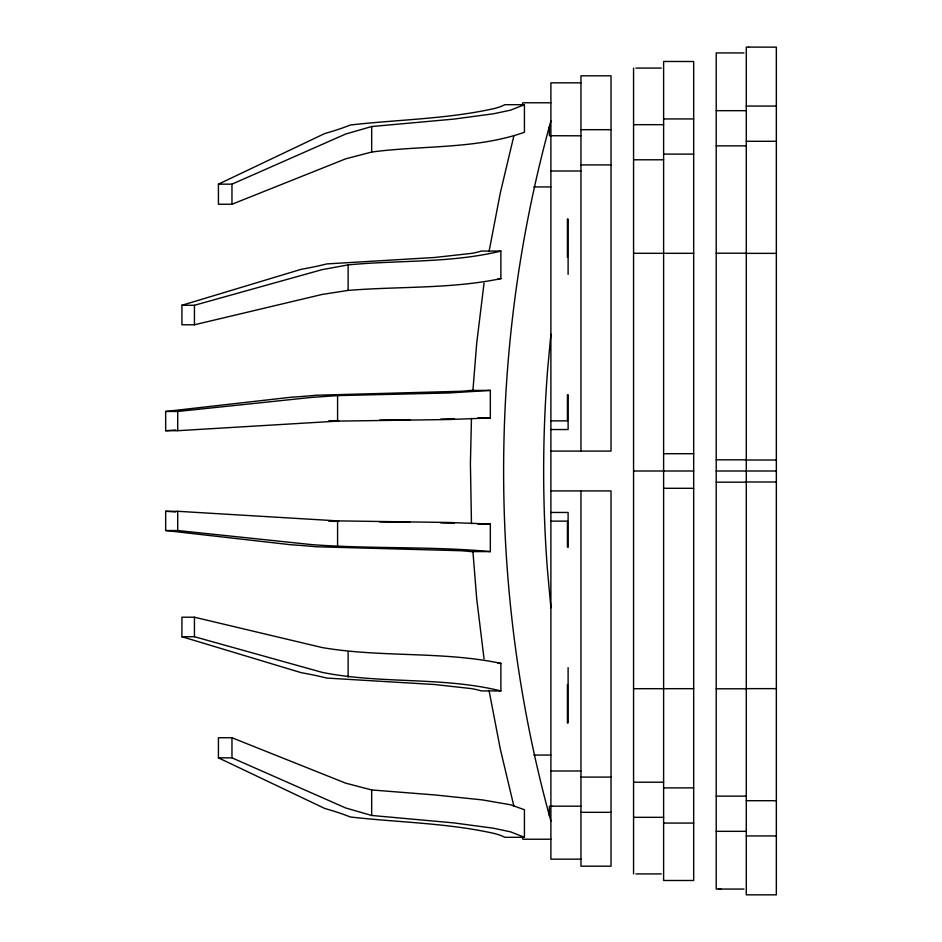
<?xml version="1.0" encoding="UTF-8"?>
<svg xmlns="http://www.w3.org/2000/svg" width="942" height="942" viewBox="0 0 942 942"><rect width="100%" height="100%" fill="white"/><g stroke="black" fill="none" stroke-linecap="round" stroke-linejoin="round"><path stroke-width="1.41" d="M471.459 418.401L470.411 463.488L471.459 523.599M472.872 391.071L476.699 343.253L484.047 283.13M550.893 334.21L547.655 369.382A1294.614 1294.614 0 0 0 547.29 567.955L550.893 607.79M489.004 251.702L500.308 192.957L513.943 135.566M550.893 120.917C487.862 348.74 487.862 593.26 550.893 821.083M522.103 105.504L522.869 102.772L550.893 102.772M524.423 104.692L510.564 110.155L493.596 113.758L453.655 119.116L371.678 126.534L345.702 134.023L231.968 184.161L218.426 184.161L218.426 204.249L231.968 204.249L345.702 158.833L371.678 152.051C422.181 145.221 475.828 149.437 524.423 132.269L524.423 104.692L504.853 104.692A105.751 17.144 0 0 1 494.962 108.377C447.521 119.104 398.49 119.493 350.318 125.015A422.958 68.589 0 0 1 324.755 133.529L218.426 184.161M500.873 251.067C451.124 263.23 398.819 260.027 348.128 264.89L322.14 269.636L194.441 305.279L181.924 305.279L181.924 324.778L194.441 324.778L322.14 294.446L348.128 290.407C398.878 286.25 450.806 289.041 500.873 278.644L500.873 251.067L481.291 251.067A104.456 10.809 0 0 1 471.471 253.386L434.615 257.484L326.768 263.925A418.224 43.273 0 0 1 301.204 269.318L181.924 305.279M490.335 390.4L448.627 392.979L337.589 395.605L311.614 397.394L177.708 411.466L165.662 411.466L165.662 430.706L177.708 430.706L337.589 421.121L448.627 419.531L490.335 417.977L490.335 390.4L470.764 390.4A103.714 4.062 0 0 1 460.979 391.271L316.229 395.24A415.493 16.261 0 0 1 290.642 397.277L165.662 411.466M165.662 430.706L175.836 430.011M454.433 418.743L440.738 419.108M580.955 82.837L550.893 82.837L550.893 859.163L580.955 859.163M328.876 420.733L338.72 420.603M409.841 419.673L379.579 420.097M743.968 52.94L716.226 52.929L716.226 889.024L720.842 889.06M635.874 68.083L661.308 68.083M746.288 106.069L776.338 106.069M716.226 110.673L746.288 110.673M663.615 118.927L693.677 118.927M633.566 124.674L663.615 124.674M580.955 129.678L611.017 129.678M580.955 135.813L549.398 135.719L549.398 126.534M746.288 141.3L776.338 141.3M716.226 145.869L746.288 145.869M663.615 154.111L693.677 154.111M633.566 159.787L663.615 159.787M580.955 164.909L611.017 164.909M550.893 171.008L580.955 171.008M533.902 186.94L550.893 186.94M716.226 253.21L746.288 253.21M633.566 253.304L693.677 253.327M746.288 253.363L776.338 253.363M498.071 278.644L500.873 278.644M477.759 417.977L490.335 417.977M550.893 420.874L567.425 420.874L567.425 395.122M550.893 429.54L568.108 429.54L568.108 394.557M550.893 451.088L611.017 451.088L611.017 75.807L580.955 75.807L580.955 451.088M663.615 453.703L693.677 453.703M716.226 459.814L746.288 459.814M746.288 460.014L776.338 460.014M633.566 471L693.677 471M716.226 471L776.338 471M746.288 481.986L776.338 481.986M716.226 482.186L746.288 482.186M663.615 488.297L693.677 488.297M550.893 490.912L611.017 490.912L611.017 866.193L580.955 866.193L580.955 490.912M165.662 511.294L177.708 511.294L337.589 520.879L448.627 522.469L490.335 524.023L490.335 551.6L470.764 551.6A103.714 4.062 0 0 0 460.979 550.729L316.229 546.76A415.493 16.261 0 0 0 290.642 544.723L165.662 530.534L165.662 511.294L175.836 511.989M550.893 512.46L568.108 512.46L568.108 547.443M550.893 521.126L567.425 521.126L567.425 546.878M477.759 524.023L490.335 524.023M165.662 530.534L177.708 530.534L311.614 544.606C371.066 549.115 430.941 546.113 490.335 551.6M194.441 617.222L181.924 617.222L181.924 636.721L301.204 672.682A418.224 43.273 0 0 1 326.768 678.075L434.615 684.516L471.471 688.614A104.456 10.809 0 0 1 481.303 690.933L500.873 690.933L500.873 663.356C442.163 651.016 381.133 657.681 322.14 647.554L194.441 617.222L194.441 636.721L322.14 672.364C380.921 684.233 442.493 676.474 500.873 690.933M181.924 636.721L194.441 636.721M498.071 663.356L500.873 663.356M633.566 688.696L693.677 688.673M746.288 688.637L776.338 688.637M716.226 688.79L746.288 688.79M231.968 737.751L218.426 737.751L218.426 757.839L324.766 808.471A422.958 68.589 0 0 1 350.318 816.985C398.49 822.507 447.521 822.896 494.962 833.623A105.751 17.144 0 0 1 504.853 837.308L524.423 837.308L524.423 809.731L510.599 804.786L482.551 799.923L435.133 794.977L371.678 789.949L345.702 783.167L231.968 737.751L231.968 757.839L345.702 807.977L371.678 815.466L453.655 822.884L493.596 828.242L510.564 831.845L524.423 837.308M533.902 755.06L550.893 755.06M218.426 757.839L231.968 757.839M550.893 770.992L580.955 770.992M580.955 777.091L611.017 777.091M633.566 782.213L663.615 782.213M663.615 787.889L693.677 787.889M716.226 796.131L746.288 796.131M746.288 800.7L776.338 800.7M550.893 806.187L580.955 806.187M552.165 806.281L549.398 806.281L549.398 815.466M580.955 812.322L611.017 812.322M633.566 817.326L663.615 817.326M663.615 823.072L693.677 823.072M716.226 831.327L746.288 831.327M746.288 835.931L776.338 835.931M550.893 839.228L522.869 839.228L522.103 836.496M635.874 873.917L661.308 873.917M718.534 889.06L743.968 889.06M338.72 521.397L328.876 521.267M379.579 521.903L409.841 522.327M440.738 522.892L454.433 523.257M513.943 806.434L500.308 749.043L489.004 690.298M484.047 658.87L476.699 598.747L472.872 550.929M633.566 68.071L633.566 873.929M568.108 219.015L568.108 274.334M568.108 667.666L568.108 722.985M567.425 219.062L567.425 257.425M567.425 684.575L567.425 722.938M371.678 126.534L371.678 152.051M371.678 789.949L371.678 815.466M348.128 264.89L348.128 290.407M348.128 651.593L348.128 677.11M337.589 395.605L337.589 421.121M337.589 520.879L337.589 546.395M231.968 184.161L231.968 204.249M194.441 305.279L194.441 324.778M177.708 411.466L177.708 430.706M177.708 511.294L177.708 530.534M748.596 47.1L746.288 47.159L746.288 894.841L776.338 894.841L776.338 47.159L748.596 47.1M665.935 61.466L663.615 61.513L663.615 880.487L693.677 880.487L693.677 61.513L665.935 61.466"/></g></svg>
